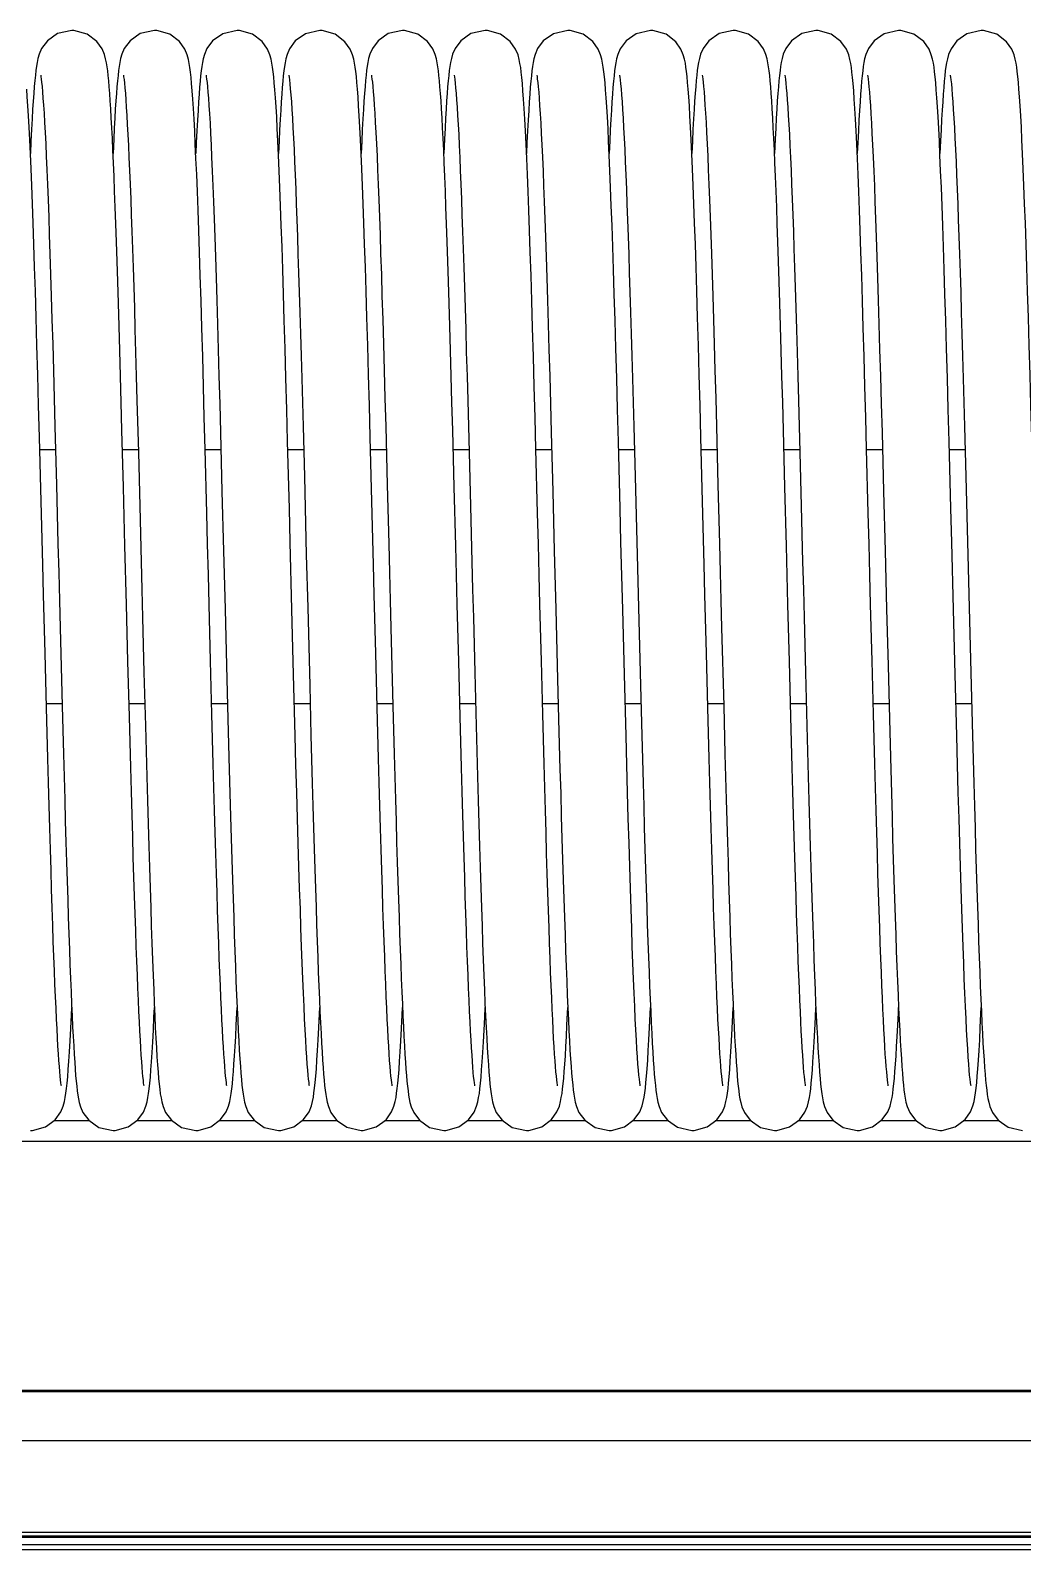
# Model space of a CAD drawing. Header units: millimetres. Extents: x 21899 to 38731, y -5425 to 3612.
# Drawn here: x 31673.5 to 31769.5, y -2806 to -2658.9 of the extents above; entities that cross this region are included whole.
import ezdxf

# ---------------------------------------------------------------- set-up
doc = ezdxf.new("R2010")
doc.units = ezdxf.units.MM

msp = doc.modelspace()

# ---------------------------------------------------------------- linework, layer by layer
at = {"color": 7, "linetype": 'Continuous'}
for p, q in [((31699.75, -2692.61), (31699.88, -2697.24)), ((31731.75, -2692.61), (31731.88, -2697.24)), ((31763.75, -2692.61), (31763.88, -2697.24)), ((31683.81, -2694.75), (31683.95, -2699.74)), ((31715.81, -2694.75), (31715.95, -2699.74)), ((31747.81, -2694.75), (31747.95, -2699.74)), ((31674.54, -2704.51), (31674.38, -2698.28)), ((31675.88, -2697.25), (31676.03, -2702.91)), ((31682.51, -2703.14), (31682.36, -2697.61)), ((31691.9, -2697.84), (31692.04, -2703.54)), ((31699.88, -2697.24), (31700.01, -2702.1)), ((31706.54, -2704.51), (31706.38, -2698.28)), ((31707.88, -2697.25), (31708.03, -2702.91)), ((31714.51, -2703.14), (31714.36, -2697.61)), ((31723.9, -2697.84), (31724.04, -2703.54)), ((31731.88, -2697.24), (31732.01, -2702.1)), ((31738.54, -2704.51), (31738.38, -2698.28)), ((31739.88, -2697.25), (31740.03, -2702.91)), ((31746.51, -2703.14), (31746.36, -2697.61)), ((31755.9, -2697.84), (31756.04, -2703.54)), ((31763.88, -2697.24), (31764.01, -2702.1)), ((31674.41, -2699.47), (31675.94, -2699.47)), ((31682.41, -2699.47), (31683.94, -2699.47)), ((31683.95, -2699.74), (31684.08, -2704.97)), ((31690.41, -2699.47), (31691.94, -2699.47)), ((31698.41, -2699.47), (31699.94, -2699.47)), ((31706.41, -2699.47), (31707.94, -2699.47)), ((31714.41, -2699.47), (31715.94, -2699.47)), ((31715.95, -2699.74), (31716.08, -2704.97)), ((31722.41, -2699.47), (31723.94, -2699.47)), ((31730.41, -2699.47), (31731.94, -2699.47)), ((31738.41, -2699.47), (31739.94, -2699.47)), ((31746.41, -2699.47), (31747.94, -2699.47)), ((31747.95, -2699.74), (31748.08, -2704.97)), ((31754.41, -2699.47), (31755.94, -2699.47)), ((31762.41, -2699.47), (31763.94, -2699.47)), ((31700.01, -2702.1), (31700.2, -2709.67)), ((31732.01, -2702.1), (31732.2, -2709.67)), ((31764.01, -2702.1), (31764.2, -2709.67)), ((31682.65, -2708.82), (31682.51, -2703.14)), ((31692.04, -2703.54), (31692.19, -2709.3)), ((31714.65, -2708.82), (31714.51, -2703.14)), ((31724.04, -2703.54), (31724.19, -2709.3)), ((31746.65, -2708.82), (31746.51, -2703.14)), ((31756.04, -2703.54), (31756.19, -2709.3)), ((31675.06, -2724.45), (31674.92, -2719.18)), ((31683.08, -2725.31), (31682.94, -2720.01)), ((31691.07, -2725.09), (31690.94, -2719.95)), ((31692.48, -2720.38), (31692.61, -2725.57)), ((31707.06, -2724.45), (31706.92, -2719.18)), ((31715.08, -2725.31), (31714.94, -2720.01)), ((31723.07, -2725.09), (31722.94, -2719.95)), ((31724.48, -2720.38), (31724.61, -2725.57)), ((31739.06, -2724.45), (31738.92, -2719.18)), ((31747.08, -2725.31), (31746.94, -2720.01)), ((31755.07, -2725.09), (31754.94, -2719.95)), ((31756.48, -2720.38), (31756.61, -2725.57)), ((31684.49, -2721.08), (31684.63, -2726.24)), ((31699.13, -2727.21), (31698.97, -2721.26)), ((31716.49, -2721.08), (31716.63, -2726.24)), ((31731.13, -2727.21), (31730.97, -2721.26)), ((31748.49, -2721.08), (31748.63, -2726.24)), ((31763.13, -2727.21), (31762.97, -2721.26)), ((31700.53, -2722.33), (31700.65, -2727.18)), ((31732.53, -2722.33), (31732.65, -2727.18)), ((31764.53, -2722.33), (31764.65, -2727.18)), ((31675.05, -2724.08), (31676.57, -2724.08)), ((31675.19, -2729.38), (31675.06, -2724.45)), ((31676.58, -2724.3), (31676.7, -2728.98)), ((31683.05, -2724.08), (31684.57, -2724.08)), ((31691.05, -2724.08), (31692.57, -2724.08)), ((31699.05, -2724.08), (31700.57, -2724.08)), ((31707.05, -2724.08), (31708.57, -2724.08)), ((31707.19, -2729.38), (31707.06, -2724.45)), ((31708.58, -2724.3), (31708.7, -2728.98)), ((31715.05, -2724.08), (31716.57, -2724.08)), ((31723.05, -2724.08), (31724.57, -2724.08)), ((31731.05, -2724.08), (31732.57, -2724.08)), ((31739.05, -2724.08), (31740.57, -2724.08)), ((31739.19, -2729.38), (31739.06, -2724.45)), ((31740.58, -2724.3), (31740.7, -2728.98)), ((31747.05, -2724.08), (31748.57, -2724.08)), ((31755.05, -2724.08), (31756.57, -2724.08)), ((31763.05, -2724.08), (31764.57, -2724.08)), ((31683.21, -2730.27), (31683.08, -2725.31)), ((31684.63, -2726.24), (31684.76, -2731.14)), ((31691.2, -2729.92), (31691.07, -2725.09)), ((31692.61, -2725.57), (31692.74, -2730.45)), ((31715.21, -2730.27), (31715.08, -2725.31)), ((31716.63, -2726.24), (31716.76, -2731.14)), ((31723.2, -2729.92), (31723.07, -2725.09)), ((31724.61, -2725.57), (31724.74, -2730.45)), ((31747.21, -2730.27), (31747.08, -2725.31)), ((31748.63, -2726.24), (31748.76, -2731.14)), ((31755.2, -2729.92), (31755.07, -2725.09)), ((31756.61, -2725.57), (31756.74, -2730.45)), ((31700.65, -2727.18), (31700.78, -2731.78)), ((31732.65, -2727.18), (31732.78, -2731.78)), ((31764.65, -2727.18), (31764.78, -2731.78)), ((31676.7, -2728.98), (31676.82, -2733.37)), ((31708.7, -2728.98), (31708.82, -2733.37)), ((31740.7, -2728.98), (31740.82, -2733.37)), ((31679.23, -2764.47), (31675.76, -2764.47)), ((31687.23, -2764.47), (31683.76, -2764.47)), ((31695.23, -2764.47), (31691.76, -2764.47)), ((31703.23, -2764.47), (31699.75, -2764.47)), ((31711.23, -2764.47), (31707.76, -2764.47)), ((31719.23, -2764.47), (31715.76, -2764.47)), ((31727.23, -2764.47), (31723.76, -2764.47)), ((31735.23, -2764.47), (31731.75, -2764.47)), ((31743.23, -2764.47), (31739.76, -2764.47)), ((31751.23, -2764.47), (31747.76, -2764.47)), ((31759.23, -2764.47), (31755.76, -2764.47)), ((31767.23, -2764.47), (31763.75, -2764.47)), ((32609.4, -2766.47), (31393.4, -2766.47)), ((34140.86, -2790.56), (31376.6, -2790.56)), ((34087.08, -2790.56), (31418.08, -2790.56)), ((34100.4, -2795.44), (31383.4, -2795.44)), ((31376.6, -2804.27), (34140.86, -2804.27)), ((31418.08, -2804.27), (34087.08, -2804.27)), ((31300.4, -2804.64), (34182.4, -2804.64)), ((31376.6, -2805.97), (34140.86, -2805.97)), ((31418.08, -2805.97), (34087.08, -2805.97))]:
    msp.add_line(p, q, dxfattribs=at)
at = {"color": 9, "linetype": 'Continuous'}
for p, q in [((34140.86, -2790.69), (31376.6, -2790.69)), ((34087.08, -2790.69), (31418.08, -2790.69)), ((31376.6, -2804.77), (34140.86, -2804.77)), ((31376.6, -2805.47), (34140.86, -2805.47)), ((31418.08, -2804.77), (34087.08, -2804.77)), ((31418.08, -2805.47), (34087.08, -2805.47))]:
    msp.add_line(p, q, dxfattribs=at)
at = {"color": 7, "linetype": 'Continuous'}
for points in [[(31677.5, -2658.91), (31676.13, -2659.23), (31675.15, -2659.91), (31674.59, -2660.66), (31674.35, -2661.22), (31674.23, -2661.64), (31674.15, -2662.01), (31674.09, -2662.39), (31674.03, -2662.8), (31673.98, -2663.26), (31673.93, -2663.78), (31673.88, -2664.36), (31673.82, -2665.01)], [(31681.18, -2665.01), (31681.13, -2664.37), (31681.08, -2663.8), (31681.03, -2663.29), (31680.98, -2662.84), (31680.92, -2662.43), (31680.86, -2662.05), (31680.78, -2661.66), (31680.66, -2661.24), (31680.44, -2660.71), (31679.93, -2659.99), (31678.99, -2659.28), (31677.71, -2658.92), (31677.5, -2658.91)], [(31685.5, -2658.91), (31684.13, -2659.23), (31683.14, -2659.92), (31682.59, -2660.67), (31682.35, -2661.23), (31682.23, -2661.65), (31682.15, -2662.02), (31682.08, -2662.4), (31682.03, -2662.81), (31681.98, -2663.27), (31681.92, -2663.79), (31681.87, -2664.37), (31681.82, -2665.02)], [(31690.41, -2699.46), (31690.33, -2696.38), (31690.25, -2693.38), (31690.17, -2690.47), (31690.09, -2687.69), (31690.01, -2685.08), (31689.94, -2682.65), (31689.86, -2680.38), (31689.79, -2678.28), (31689.72, -2676.33), (31689.66, -2674.52), (31689.59, -2672.85), (31689.52, -2671.32), (31689.46, -2669.92), (31689.4, -2668.64), (31689.34, -2667.5), (31689.28, -2666.47), (31689.22, -2665.56), (31689.16, -2664.76), (31689.1, -2664.07), (31689.05, -2663.47), (31688.99, -2662.95), (31688.94, -2662.51), (31688.87, -2662.11), (31688.8, -2661.72), (31688.68, -2661.28), (31688.45, -2660.73), (31687.93, -2660), (31686.99, -2659.29), (31685.72, -2658.92), (31685.5, -2658.91)], [(31693.5, -2658.91), (31692.11, -2659.24), (31691.13, -2659.93), (31690.58, -2660.68), (31690.34, -2661.24), (31690.22, -2661.66), (31690.14, -2662.03), (31690.08, -2662.42), (31690.03, -2662.83), (31689.97, -2663.3), (31689.92, -2663.83), (31689.87, -2664.42), (31689.82, -2665.09)], [(31697.15, -2664.66), (31697.1, -2663.99), (31697.04, -2663.41), (31696.99, -2662.91), (31696.93, -2662.48), (31696.87, -2662.09), (31696.79, -2661.7), (31696.67, -2661.27), (31696.45, -2660.72), (31695.93, -2659.99), (31694.99, -2659.29), (31693.72, -2658.92), (31693.5, -2658.91)], [(31701.5, -2658.91), (31700.11, -2659.24), (31699.13, -2659.94), (31698.58, -2660.69), (31698.34, -2661.25), (31698.22, -2661.67), (31698.14, -2662.04), (31698.08, -2662.42), (31698.02, -2662.84), (31697.97, -2663.31), (31697.92, -2663.84), (31697.87, -2664.43), (31697.82, -2665.09)], [(31705.15, -2664.61), (31705.09, -2663.96), (31705.04, -2663.39), (31704.99, -2662.9), (31704.93, -2662.47), (31704.87, -2662.08), (31704.79, -2661.69), (31704.67, -2661.27), (31704.45, -2660.73), (31703.94, -2660.01), (31703, -2659.29), (31701.72, -2658.92), (31701.5, -2658.91)], [(31709.5, -2658.91), (31708.13, -2659.23), (31707.15, -2659.91), (31706.59, -2660.66), (31706.35, -2661.22), (31706.23, -2661.64), (31706.15, -2662.01), (31706.09, -2662.39), (31706.03, -2662.8), (31705.98, -2663.26), (31705.93, -2663.78), (31705.88, -2664.36), (31705.82, -2665.01)], [(31713.18, -2665.01), (31713.13, -2664.37), (31713.08, -2663.8), (31713.03, -2663.29), (31712.98, -2662.84), (31712.92, -2662.43), (31712.86, -2662.05), (31712.78, -2661.66), (31712.66, -2661.24), (31712.44, -2660.71), (31711.93, -2659.99), (31710.99, -2659.28), (31709.71, -2658.92), (31709.5, -2658.91)], [(31717.5, -2658.91), (31716.13, -2659.23), (31715.14, -2659.92), (31714.59, -2660.67), (31714.35, -2661.23), (31714.23, -2661.65), (31714.15, -2662.02), (31714.08, -2662.4), (31714.03, -2662.81), (31713.98, -2663.27), (31713.92, -2663.79), (31713.87, -2664.37), (31713.82, -2665.02)], [(31722.41, -2699.46), (31722.33, -2696.38), (31722.25, -2693.38), (31722.17, -2690.47), (31722.09, -2687.69), (31722.01, -2685.08), (31721.94, -2682.65), (31721.86, -2680.38), (31721.79, -2678.28), (31721.72, -2676.33), (31721.66, -2674.52), (31721.59, -2672.85), (31721.52, -2671.32), (31721.46, -2669.92), (31721.4, -2668.64), (31721.34, -2667.5), (31721.28, -2666.47), (31721.22, -2665.56), (31721.16, -2664.76), (31721.1, -2664.07), (31721.05, -2663.47), (31720.99, -2662.95), (31720.94, -2662.51), (31720.87, -2662.11), (31720.8, -2661.72), (31720.68, -2661.28), (31720.45, -2660.73), (31719.93, -2660), (31718.99, -2659.29), (31717.72, -2658.92), (31717.5, -2658.91)], [(31725.5, -2658.91), (31724.11, -2659.24), (31723.13, -2659.93), (31722.58, -2660.68), (31722.34, -2661.24), (31722.22, -2661.66), (31722.14, -2662.03), (31722.08, -2662.42), (31722.03, -2662.83), (31721.97, -2663.3), (31721.92, -2663.83), (31721.87, -2664.42), (31721.82, -2665.09)], [(31729.15, -2664.66), (31729.1, -2663.99), (31729.04, -2663.41), (31728.99, -2662.91), (31728.93, -2662.48), (31728.87, -2662.09), (31728.79, -2661.7), (31728.67, -2661.27), (31728.45, -2660.72), (31727.93, -2659.99), (31726.99, -2659.29), (31725.72, -2658.92), (31725.5, -2658.91)], [(31733.5, -2658.91), (31732.11, -2659.24), (31731.13, -2659.94), (31730.58, -2660.69), (31730.34, -2661.25), (31730.22, -2661.67), (31730.14, -2662.04), (31730.08, -2662.42), (31730.02, -2662.84), (31729.97, -2663.31), (31729.92, -2663.84), (31729.87, -2664.43), (31729.82, -2665.09)], [(31737.15, -2664.61), (31737.09, -2663.96), (31737.04, -2663.39), (31736.99, -2662.9), (31736.93, -2662.47), (31736.87, -2662.08), (31736.79, -2661.69), (31736.67, -2661.27), (31736.45, -2660.73), (31735.94, -2660.01), (31735, -2659.29), (31733.72, -2658.92), (31733.5, -2658.91)], [(31741.5, -2658.91), (31740.13, -2659.23), (31739.15, -2659.91), (31738.59, -2660.66), (31738.35, -2661.22), (31738.23, -2661.64), (31738.15, -2662.01), (31738.09, -2662.39), (31738.03, -2662.8), (31737.98, -2663.26), (31737.93, -2663.78), (31737.88, -2664.36), (31737.82, -2665.01)], [(31745.18, -2665.01), (31745.13, -2664.37), (31745.08, -2663.8), (31745.03, -2663.29), (31744.98, -2662.84), (31744.92, -2662.43), (31744.86, -2662.05), (31744.78, -2661.66), (31744.66, -2661.24), (31744.44, -2660.71), (31743.93, -2659.99), (31742.99, -2659.28), (31741.71, -2658.92), (31741.5, -2658.91)], [(31749.5, -2658.91), (31748.13, -2659.23), (31747.14, -2659.92), (31746.59, -2660.67), (31746.35, -2661.23), (31746.23, -2661.65), (31746.15, -2662.02), (31746.08, -2662.4), (31746.03, -2662.81), (31745.98, -2663.27), (31745.92, -2663.79), (31745.87, -2664.37), (31745.82, -2665.02)], [(31754.41, -2699.46), (31754.33, -2696.38), (31754.25, -2693.38), (31754.17, -2690.47), (31754.09, -2687.69), (31754.01, -2685.08), (31753.94, -2682.65), (31753.86, -2680.38), (31753.79, -2678.28), (31753.72, -2676.33), (31753.66, -2674.52), (31753.59, -2672.85), (31753.52, -2671.32), (31753.46, -2669.92), (31753.4, -2668.64), (31753.34, -2667.5), (31753.28, -2666.47), (31753.22, -2665.56), (31753.16, -2664.76), (31753.1, -2664.07), (31753.05, -2663.47), (31752.99, -2662.95), (31752.94, -2662.51), (31752.87, -2662.11), (31752.8, -2661.72), (31752.68, -2661.28), (31752.45, -2660.73), (31751.93, -2660), (31750.99, -2659.29), (31749.72, -2658.92), (31749.5, -2658.91)], [(31757.5, -2658.91), (31756.11, -2659.24), (31755.13, -2659.93), (31754.58, -2660.68), (31754.34, -2661.24), (31754.22, -2661.66), (31754.14, -2662.03), (31754.08, -2662.42), (31754.03, -2662.83), (31753.97, -2663.3), (31753.92, -2663.83), (31753.87, -2664.42), (31753.82, -2665.09)], [(31761.15, -2664.66), (31761.1, -2663.99), (31761.04, -2663.41), (31760.99, -2662.91), (31760.93, -2662.48), (31760.87, -2662.09), (31760.79, -2661.7), (31760.67, -2661.27), (31760.45, -2660.72), (31759.93, -2659.99), (31758.99, -2659.29), (31757.72, -2658.92), (31757.5, -2658.91)], [(31765.5, -2658.91), (31764.11, -2659.24), (31763.13, -2659.94), (31762.58, -2660.69), (31762.34, -2661.25), (31762.22, -2661.67), (31762.14, -2662.04), (31762.08, -2662.42), (31762.02, -2662.84), (31761.97, -2663.31), (31761.92, -2663.84), (31761.87, -2664.43), (31761.82, -2665.09)], [(31769.15, -2664.61), (31769.09, -2663.96), (31769.04, -2663.39), (31768.99, -2662.9), (31768.93, -2662.47), (31768.87, -2662.08), (31768.79, -2661.69), (31768.67, -2661.27), (31768.45, -2660.73), (31767.94, -2660.01), (31767, -2659.29), (31765.72, -2658.92), (31765.5, -2658.91)], [(31674.38, -2698.28), (31674.3, -2695.22), (31674.22, -2692.25), (31674.14, -2689.4), (31674.06, -2686.7), (31673.98, -2684.17), (31673.91, -2681.82), (31673.84, -2679.62), (31673.77, -2677.58), (31673.7, -2675.69), (31673.63, -2673.94), (31673.57, -2672.33), (31673.5, -2670.85), (31673.44, -2669.5), (31673.38, -2668.29), (31673.32, -2667.19), (31673.26, -2666.22), (31673.2, -2665.36), (31673.15, -2664.61)], [(31674.5, -2663.25), (31674.5, -2663.26), (31674.52, -2663.39), (31674.55, -2663.62), (31674.59, -2663.94), (31674.63, -2664.36), (31674.68, -2664.86), (31674.72, -2665.46), (31674.77, -2666.14), (31674.82, -2666.93), (31674.87, -2667.82), (31674.93, -2668.81), (31674.98, -2669.9), (31675.04, -2671.1), (31675.09, -2672.41), (31675.15, -2673.82), (31675.21, -2675.33), (31675.27, -2676.96), (31675.33, -2678.69), (31675.39, -2680.55), (31675.46, -2682.53), (31675.52, -2684.64), (31675.59, -2686.9), (31675.66, -2689.3), (31675.73, -2691.84), (31675.81, -2694.5), (31675.88, -2697.25)], [(31682.5, -2663.24), (31682.5, -2663.27), (31682.52, -2663.42), (31682.56, -2663.68), (31682.6, -2664.03), (31682.64, -2664.48), (31682.69, -2665.01), (31682.73, -2665.63), (31682.78, -2666.34), (31682.83, -2667.14), (31682.88, -2668.02), (31682.94, -2669), (31682.99, -2670.07), (31683.04, -2671.22), (31683.1, -2672.47), (31683.15, -2673.81), (31683.21, -2675.24), (31683.26, -2676.76), (31683.32, -2678.37), (31683.38, -2680.07), (31683.44, -2681.88), (31683.5, -2683.78), (31683.56, -2685.77), (31683.62, -2687.87), (31683.68, -2690.07), (31683.75, -2692.37), (31683.81, -2694.75)], [(31690.5, -2663.25), (31690.5, -2663.26), (31690.52, -2663.39), (31690.55, -2663.63), (31690.59, -2663.96), (31690.63, -2664.38), (31690.68, -2664.88), (31690.72, -2665.49), (31690.77, -2666.18), (31690.82, -2666.98), (31690.88, -2667.88), (31690.93, -2668.88), (31690.98, -2669.99), (31691.04, -2671.2), (31691.1, -2672.53), (31691.16, -2673.96), (31691.22, -2675.51), (31691.28, -2677.16), (31691.34, -2678.94), (31691.4, -2680.84), (31691.47, -2682.87), (31691.53, -2685.04), (31691.6, -2687.35), (31691.67, -2689.8), (31691.75, -2692.38), (31691.82, -2695.07), (31691.9, -2697.84)], [(31698.5, -2663.24), (31698.5, -2663.27), (31698.53, -2663.43), (31698.56, -2663.71), (31698.61, -2664.1), (31698.65, -2664.58), (31698.7, -2665.16), (31698.75, -2665.82), (31698.8, -2666.58), (31698.85, -2667.42), (31698.9, -2668.34), (31698.95, -2669.35), (31699.01, -2670.45), (31699.06, -2671.64), (31699.11, -2672.91), (31699.17, -2674.27), (31699.22, -2675.72), (31699.28, -2677.25), (31699.34, -2678.87), (31699.39, -2680.58), (31699.45, -2682.38), (31699.51, -2684.26), (31699.57, -2686.22), (31699.63, -2688.27), (31699.69, -2690.4), (31699.75, -2692.61)], [(31706.38, -2698.28), (31706.3, -2695.22), (31706.22, -2692.25), (31706.14, -2689.4), (31706.06, -2686.7), (31705.98, -2684.17), (31705.91, -2681.82), (31705.84, -2679.62), (31705.77, -2677.58), (31705.7, -2675.69), (31705.63, -2673.94), (31705.57, -2672.33), (31705.5, -2670.85), (31705.44, -2669.5), (31705.38, -2668.29), (31705.32, -2667.19), (31705.26, -2666.22), (31705.2, -2665.36), (31705.15, -2664.61)], [(31706.5, -2663.25), (31706.5, -2663.26), (31706.52, -2663.39), (31706.55, -2663.62), (31706.59, -2663.94), (31706.63, -2664.36), (31706.68, -2664.86), (31706.72, -2665.46), (31706.77, -2666.14), (31706.82, -2666.93), (31706.87, -2667.82), (31706.93, -2668.81), (31706.98, -2669.9), (31707.04, -2671.1), (31707.09, -2672.41), (31707.15, -2673.82), (31707.21, -2675.33), (31707.27, -2676.96), (31707.33, -2678.69), (31707.39, -2680.55), (31707.46, -2682.53), (31707.52, -2684.64), (31707.59, -2686.9), (31707.66, -2689.3), (31707.73, -2691.84), (31707.81, -2694.5), (31707.88, -2697.25)], [(31714.5, -2663.24), (31714.5, -2663.27), (31714.52, -2663.42), (31714.56, -2663.68), (31714.6, -2664.03), (31714.64, -2664.48), (31714.69, -2665.01), (31714.73, -2665.63), (31714.78, -2666.34), (31714.83, -2667.14), (31714.88, -2668.02), (31714.94, -2669), (31714.99, -2670.07), (31715.04, -2671.22), (31715.1, -2672.47), (31715.15, -2673.81), (31715.21, -2675.24), (31715.26, -2676.76), (31715.32, -2678.37), (31715.38, -2680.07), (31715.44, -2681.88), (31715.5, -2683.78), (31715.56, -2685.77), (31715.62, -2687.87), (31715.68, -2690.07), (31715.75, -2692.37), (31715.81, -2694.75)], [(31722.5, -2663.25), (31722.5, -2663.26), (31722.52, -2663.39), (31722.55, -2663.63), (31722.59, -2663.96), (31722.63, -2664.38), (31722.68, -2664.88), (31722.72, -2665.49), (31722.77, -2666.18), (31722.82, -2666.98), (31722.88, -2667.88), (31722.93, -2668.88), (31722.98, -2669.99), (31723.04, -2671.2), (31723.1, -2672.53), (31723.16, -2673.96), (31723.22, -2675.51), (31723.28, -2677.16), (31723.34, -2678.94), (31723.4, -2680.84), (31723.47, -2682.87), (31723.53, -2685.04), (31723.6, -2687.35), (31723.67, -2689.8), (31723.75, -2692.38), (31723.82, -2695.07), (31723.9, -2697.84)], [(31730.5, -2663.24), (31730.5, -2663.27), (31730.53, -2663.43), (31730.56, -2663.71), (31730.61, -2664.1), (31730.65, -2664.58), (31730.7, -2665.16), (31730.75, -2665.82), (31730.8, -2666.58), (31730.85, -2667.42), (31730.9, -2668.34), (31730.95, -2669.35), (31731.01, -2670.45), (31731.06, -2671.64), (31731.11, -2672.91), (31731.17, -2674.27), (31731.22, -2675.72), (31731.28, -2677.25), (31731.34, -2678.87), (31731.39, -2680.58), (31731.45, -2682.38), (31731.51, -2684.26), (31731.57, -2686.22), (31731.63, -2688.27), (31731.69, -2690.4), (31731.75, -2692.61)], [(31738.38, -2698.28), (31738.3, -2695.22), (31738.22, -2692.25), (31738.14, -2689.4), (31738.06, -2686.7), (31737.98, -2684.17), (31737.91, -2681.82), (31737.84, -2679.62), (31737.77, -2677.58), (31737.7, -2675.69), (31737.63, -2673.94), (31737.57, -2672.33), (31737.5, -2670.85), (31737.44, -2669.5), (31737.38, -2668.29), (31737.32, -2667.19), (31737.26, -2666.22), (31737.2, -2665.36), (31737.15, -2664.61)], [(31738.5, -2663.25), (31738.5, -2663.26), (31738.52, -2663.39), (31738.55, -2663.62), (31738.59, -2663.94), (31738.63, -2664.36), (31738.68, -2664.86), (31738.72, -2665.46), (31738.77, -2666.14), (31738.82, -2666.93), (31738.87, -2667.82), (31738.93, -2668.81), (31738.98, -2669.9), (31739.04, -2671.1), (31739.09, -2672.41), (31739.15, -2673.82), (31739.21, -2675.33), (31739.27, -2676.96), (31739.33, -2678.69), (31739.39, -2680.55), (31739.46, -2682.53), (31739.52, -2684.64), (31739.59, -2686.9), (31739.66, -2689.3), (31739.73, -2691.84), (31739.81, -2694.5), (31739.88, -2697.25)], [(31746.5, -2663.24), (31746.5, -2663.27), (31746.52, -2663.42), (31746.56, -2663.68), (31746.6, -2664.03), (31746.64, -2664.48), (31746.69, -2665.01), (31746.73, -2665.63), (31746.78, -2666.34), (31746.83, -2667.14), (31746.88, -2668.02), (31746.94, -2669), (31746.99, -2670.07), (31747.04, -2671.22), (31747.1, -2672.47), (31747.15, -2673.81), (31747.21, -2675.24), (31747.26, -2676.76), (31747.32, -2678.37), (31747.38, -2680.07), (31747.44, -2681.88), (31747.5, -2683.78), (31747.56, -2685.77), (31747.62, -2687.87), (31747.68, -2690.07), (31747.75, -2692.37), (31747.81, -2694.75)], [(31754.5, -2663.25), (31754.5, -2663.26), (31754.52, -2663.39), (31754.55, -2663.63), (31754.59, -2663.96), (31754.63, -2664.38), (31754.68, -2664.88), (31754.72, -2665.49), (31754.77, -2666.18), (31754.82, -2666.98), (31754.88, -2667.88), (31754.93, -2668.88), (31754.98, -2669.99), (31755.04, -2671.2), (31755.1, -2672.53), (31755.16, -2673.96), (31755.22, -2675.51), (31755.28, -2677.16), (31755.34, -2678.94), (31755.4, -2680.84), (31755.47, -2682.87), (31755.53, -2685.04), (31755.6, -2687.35), (31755.67, -2689.8), (31755.75, -2692.38), (31755.82, -2695.07), (31755.9, -2697.84)], [(31762.5, -2663.24), (31762.5, -2663.27), (31762.53, -2663.43), (31762.56, -2663.71), (31762.61, -2664.1), (31762.65, -2664.58), (31762.7, -2665.16), (31762.75, -2665.82), (31762.8, -2666.58), (31762.85, -2667.42), (31762.9, -2668.34), (31762.95, -2669.35), (31763.01, -2670.45), (31763.06, -2671.64), (31763.11, -2672.91), (31763.17, -2674.27), (31763.22, -2675.72), (31763.28, -2677.25), (31763.34, -2678.87), (31763.39, -2680.58), (31763.45, -2682.38), (31763.51, -2684.26), (31763.57, -2686.22), (31763.63, -2688.27), (31763.69, -2690.4), (31763.75, -2692.61)], [(31770.38, -2698.28), (31770.3, -2695.22), (31770.22, -2692.25), (31770.14, -2689.4), (31770.06, -2686.7), (31769.98, -2684.17), (31769.91, -2681.82), (31769.84, -2679.62), (31769.77, -2677.58), (31769.7, -2675.69), (31769.63, -2673.94), (31769.57, -2672.33), (31769.5, -2670.85), (31769.44, -2669.5), (31769.38, -2668.29), (31769.32, -2667.19), (31769.26, -2666.22), (31769.2, -2665.36), (31769.15, -2664.61)], [(31673.82, -2665.01), (31673.77, -2665.75), (31673.72, -2666.57), (31673.67, -2667.49), (31673.61, -2668.5), (31673.56, -2669.63), (31673.5, -2670.83)], [(31682.36, -2697.61), (31682.29, -2694.94), (31682.22, -2692.37), (31682.15, -2689.9), (31682.08, -2687.55), (31682.02, -2685.32), (31681.95, -2683.22), (31681.89, -2681.25), (31681.83, -2679.39), (31681.77, -2677.65), (31681.71, -2676.02), (31681.65, -2674.49), (31681.6, -2673.06), (31681.54, -2671.74), (31681.49, -2670.51), (31681.43, -2669.38), (31681.38, -2668.34), (31681.33, -2667.38), (31681.28, -2666.51), (31681.23, -2665.72), (31681.18, -2665.01)], [(31681.82, -2665.02), (31681.77, -2665.74), (31681.72, -2666.54), (31681.67, -2667.42), (31681.62, -2668.39), (31681.57, -2669.44), (31681.5, -2670.83)], [(31689.82, -2665.09), (31689.77, -2665.84), (31689.72, -2666.68), (31689.66, -2667.61), (31689.61, -2668.64), (31689.55, -2669.77), (31689.5, -2670.84)], [(31698.39, -2698.72), (31698.31, -2695.6), (31698.23, -2692.59), (31698.15, -2689.71), (31698.07, -2686.99), (31697.99, -2684.44), (31697.92, -2682.07), (31697.85, -2679.85), (31697.78, -2677.8), (31697.71, -2675.89), (31697.64, -2674.13), (31697.57, -2672.5), (31697.51, -2671), (31697.45, -2669.64), (31697.39, -2668.4), (31697.33, -2667.29), (31697.27, -2666.3), (31697.21, -2665.43), (31697.15, -2664.66)], [(31697.82, -2665.09), (31697.77, -2665.83), (31697.72, -2666.65), (31697.66, -2667.55), (31697.61, -2668.54), (31697.56, -2669.61), (31697.5, -2670.83)], [(31705.82, -2665.01), (31705.77, -2665.75), (31705.72, -2666.57), (31705.67, -2667.49), (31705.61, -2668.5), (31705.56, -2669.63), (31705.5, -2670.83)], [(31714.36, -2697.61), (31714.29, -2694.94), (31714.22, -2692.37), (31714.15, -2689.9), (31714.08, -2687.55), (31714.02, -2685.32), (31713.95, -2683.22), (31713.89, -2681.25), (31713.83, -2679.39), (31713.77, -2677.65), (31713.71, -2676.02), (31713.65, -2674.49), (31713.6, -2673.06), (31713.54, -2671.74), (31713.49, -2670.51), (31713.43, -2669.38), (31713.38, -2668.34), (31713.33, -2667.38), (31713.28, -2666.51), (31713.23, -2665.72), (31713.18, -2665.01)], [(31713.82, -2665.02), (31713.77, -2665.74), (31713.72, -2666.54), (31713.67, -2667.42), (31713.62, -2668.39), (31713.57, -2669.44), (31713.5, -2670.83)], [(31721.82, -2665.09), (31721.77, -2665.84), (31721.72, -2666.68), (31721.66, -2667.61), (31721.61, -2668.64), (31721.55, -2669.77), (31721.5, -2670.84)], [(31730.39, -2698.72), (31730.31, -2695.6), (31730.23, -2692.59), (31730.15, -2689.71), (31730.07, -2686.99), (31729.99, -2684.44), (31729.92, -2682.07), (31729.85, -2679.85), (31729.78, -2677.8), (31729.71, -2675.89), (31729.64, -2674.13), (31729.57, -2672.5), (31729.51, -2671), (31729.45, -2669.64), (31729.39, -2668.4), (31729.33, -2667.29), (31729.27, -2666.3), (31729.21, -2665.43), (31729.15, -2664.66)], [(31729.82, -2665.09), (31729.77, -2665.83), (31729.72, -2666.65), (31729.66, -2667.55), (31729.61, -2668.54), (31729.56, -2669.61), (31729.5, -2670.83)], [(31737.82, -2665.01), (31737.77, -2665.75), (31737.72, -2666.57), (31737.67, -2667.49), (31737.61, -2668.5), (31737.56, -2669.63), (31737.5, -2670.83)], [(31746.36, -2697.61), (31746.29, -2694.94), (31746.22, -2692.37), (31746.15, -2689.9), (31746.08, -2687.55), (31746.02, -2685.32), (31745.95, -2683.22), (31745.89, -2681.25), (31745.83, -2679.39), (31745.77, -2677.65), (31745.71, -2676.02), (31745.65, -2674.49), (31745.6, -2673.06), (31745.54, -2671.74), (31745.49, -2670.51), (31745.43, -2669.38), (31745.38, -2668.34), (31745.33, -2667.38), (31745.28, -2666.51), (31745.23, -2665.72), (31745.18, -2665.01)], [(31745.82, -2665.02), (31745.77, -2665.74), (31745.72, -2666.54), (31745.67, -2667.42), (31745.62, -2668.39), (31745.57, -2669.44), (31745.5, -2670.83)], [(31753.82, -2665.09), (31753.77, -2665.84), (31753.72, -2666.68), (31753.66, -2667.61), (31753.61, -2668.64), (31753.55, -2669.77), (31753.5, -2670.84)], [(31762.39, -2698.72), (31762.31, -2695.6), (31762.23, -2692.59), (31762.15, -2689.71), (31762.07, -2686.99), (31761.99, -2684.44), (31761.92, -2682.07), (31761.85, -2679.85), (31761.78, -2677.8), (31761.71, -2675.89), (31761.64, -2674.13), (31761.57, -2672.5), (31761.51, -2671), (31761.45, -2669.64), (31761.39, -2668.4), (31761.33, -2667.29), (31761.27, -2666.3), (31761.21, -2665.43), (31761.15, -2664.66)], [(31761.82, -2665.09), (31761.77, -2665.83), (31761.72, -2666.65), (31761.66, -2667.55), (31761.61, -2668.54), (31761.56, -2669.61), (31761.5, -2670.83)], [(31690.94, -2719.95), (31690.8, -2714.47), (31690.72, -2711.6), (31690.65, -2708.66), (31690.57, -2705.63), (31690.41, -2699.46)], [(31698.64, -2708.45), (31698.56, -2705.18), (31698.39, -2698.72)], [(31722.94, -2719.95), (31722.8, -2714.47), (31722.72, -2711.6), (31722.65, -2708.66), (31722.57, -2705.63), (31722.41, -2699.46)], [(31730.64, -2708.45), (31730.56, -2705.18), (31730.39, -2698.72)], [(31754.94, -2719.95), (31754.8, -2714.47), (31754.72, -2711.6), (31754.65, -2708.66), (31754.57, -2705.63), (31754.41, -2699.46)], [(31762.64, -2708.45), (31762.56, -2705.18), (31762.39, -2698.72)], [(31676.03, -2702.91), (31676.17, -2708.6), (31676.25, -2711.38), (31676.31, -2714.1), (31676.38, -2716.75), (31676.58, -2724.3)], [(31708.03, -2702.91), (31708.17, -2708.6), (31708.25, -2711.38), (31708.31, -2714.1), (31708.38, -2716.75), (31708.58, -2724.3)], [(31740.03, -2702.91), (31740.17, -2708.6), (31740.25, -2711.38), (31740.31, -2714.1), (31740.38, -2716.75), (31740.58, -2724.3)], [(31674.92, -2719.18), (31674.77, -2713.56), (31674.7, -2710.62), (31674.54, -2704.51)], [(31684.08, -2704.97), (31684.22, -2710.34), (31684.29, -2713.04), (31684.36, -2715.74), (31684.49, -2721.08)], [(31706.92, -2719.18), (31706.77, -2713.56), (31706.7, -2710.62), (31706.54, -2704.51)], [(31716.08, -2704.97), (31716.22, -2710.34), (31716.29, -2713.04), (31716.36, -2715.74), (31716.49, -2721.08)], [(31738.92, -2719.18), (31738.77, -2713.56), (31738.7, -2710.62), (31738.54, -2704.51)], [(31748.08, -2704.97), (31748.22, -2710.34), (31748.29, -2713.04), (31748.36, -2715.74), (31748.49, -2721.08)], [(31698.97, -2721.26), (31698.81, -2714.96), (31698.64, -2708.45)], [(31730.97, -2721.26), (31730.81, -2714.96), (31730.64, -2708.45)], [(31762.97, -2721.26), (31762.81, -2714.96), (31762.64, -2708.45)], [(31682.94, -2720.01), (31682.8, -2714.48), (31682.65, -2708.82)], [(31692.19, -2709.3), (31692.34, -2714.94), (31692.48, -2720.38)], [(31700.2, -2709.67), (31700.33, -2714.78), (31700.53, -2722.33)], [(31714.94, -2720.01), (31714.8, -2714.48), (31714.65, -2708.82)], [(31724.19, -2709.3), (31724.34, -2714.94), (31724.48, -2720.38)], [(31732.2, -2709.67), (31732.33, -2714.78), (31732.53, -2722.33)], [(31746.94, -2720.01), (31746.8, -2714.48), (31746.65, -2708.82)], [(31756.19, -2709.3), (31756.34, -2714.94), (31756.48, -2720.38)], [(31764.2, -2709.67), (31764.33, -2714.78), (31764.53, -2722.33)], [(31700.51, -2761.09), (31700.49, -2760.97), (31700.46, -2760.75), (31700.42, -2760.44), (31700.38, -2760.04), (31700.34, -2759.55), (31700.29, -2758.97), (31700.24, -2758.29), (31700.19, -2757.51), (31700.14, -2756.64), (31700.09, -2755.66), (31700.03, -2754.59), (31699.98, -2753.4), (31699.92, -2752.11), (31699.86, -2750.72), (31699.8, -2749.21), (31699.74, -2747.58), (31699.68, -2745.83), (31699.62, -2743.97), (31699.55, -2741.97), (31699.49, -2739.85), (31699.42, -2737.59), (31699.35, -2735.2), (31699.28, -2732.67), (31699.2, -2730), (31699.13, -2727.21)], [(31732.51, -2761.09), (31732.49, -2760.97), (31732.46, -2760.75), (31732.42, -2760.44), (31732.38, -2760.04), (31732.34, -2759.55), (31732.29, -2758.97), (31732.24, -2758.29), (31732.19, -2757.51), (31732.14, -2756.64), (31732.09, -2755.66), (31732.03, -2754.59), (31731.98, -2753.4), (31731.92, -2752.11), (31731.86, -2750.72), (31731.8, -2749.21), (31731.74, -2747.58), (31731.68, -2745.83), (31731.62, -2743.97), (31731.55, -2741.97), (31731.49, -2739.85), (31731.42, -2737.59), (31731.35, -2735.2), (31731.28, -2732.67), (31731.2, -2730), (31731.13, -2727.21)], [(31764.51, -2761.09), (31764.49, -2760.97), (31764.46, -2760.75), (31764.42, -2760.44), (31764.38, -2760.04), (31764.34, -2759.55), (31764.29, -2758.97), (31764.24, -2758.29), (31764.19, -2757.51), (31764.14, -2756.64), (31764.09, -2755.66), (31764.03, -2754.59), (31763.98, -2753.4), (31763.92, -2752.11), (31763.86, -2750.72), (31763.8, -2749.21), (31763.74, -2747.58), (31763.68, -2745.83), (31763.62, -2743.97), (31763.55, -2741.97), (31763.49, -2739.85), (31763.42, -2737.59), (31763.35, -2735.2), (31763.28, -2732.67), (31763.2, -2730), (31763.13, -2727.21)], [(31676.51, -2761.09), (31676.49, -2760.97), (31676.46, -2760.77), (31676.43, -2760.49), (31676.39, -2760.13), (31676.35, -2759.7), (31676.31, -2759.19), (31676.26, -2758.62), (31676.22, -2757.97), (31676.17, -2757.24), (31676.13, -2756.44), (31676.08, -2755.57), (31676.03, -2754.61), (31675.98, -2753.57), (31675.93, -2752.45), (31675.88, -2751.25), (31675.83, -2749.96), (31675.78, -2748.57), (31675.72, -2747.09), (31675.67, -2745.52), (31675.61, -2743.84), (31675.56, -2742.07), (31675.5, -2740.19), (31675.44, -2738.21), (31675.38, -2736.14), (31675.31, -2733.97), (31675.25, -2731.72), (31675.19, -2729.38)], [(31684.51, -2761.09), (31684.49, -2760.99), (31684.46, -2760.8), (31684.43, -2760.53), (31684.39, -2760.18), (31684.35, -2759.77), (31684.31, -2759.28), (31684.27, -2758.73), (31684.23, -2758.1), (31684.18, -2757.41), (31684.14, -2756.64), (31684.09, -2755.79), (31684.05, -2754.87), (31684, -2753.87), (31683.95, -2752.78), (31683.9, -2751.62), (31683.85, -2750.36), (31683.8, -2749.02), (31683.74, -2747.58), (31683.69, -2746.05), (31683.63, -2744.43), (31683.58, -2742.71), (31683.52, -2740.89), (31683.46, -2738.97), (31683.4, -2736.95), (31683.34, -2734.83), (31683.28, -2732.6), (31683.21, -2730.27)], [(31692.51, -2761.09), (31692.49, -2760.98), (31692.46, -2760.78), (31692.43, -2760.5), (31692.39, -2760.14), (31692.35, -2759.72), (31692.31, -2759.22), (31692.27, -2758.64), (31692.22, -2758), (31692.18, -2757.29), (31692.13, -2756.5), (31692.08, -2755.63), (31692.04, -2754.69), (31691.99, -2753.66), (31691.94, -2752.56), (31691.89, -2751.37), (31691.84, -2750.1), (31691.78, -2748.74), (31691.73, -2747.28), (31691.68, -2745.74), (31691.62, -2744.1), (31691.57, -2742.36), (31691.51, -2740.52), (31691.45, -2738.58), (31691.39, -2736.55), (31691.33, -2734.43), (31691.26, -2732.22), (31691.2, -2729.92)], [(31692.74, -2730.45), (31692.81, -2732.76), (31692.87, -2734.99), (31692.93, -2737.12), (31692.99, -2739.17), (31693.05, -2741.12), (31693.11, -2742.99), (31693.17, -2744.76), (31693.23, -2746.45), (31693.28, -2748.04), (31693.34, -2749.54), (31693.39, -2750.96), (31693.45, -2752.29), (31693.5, -2753.53), (31693.56, -2754.68), (31693.61, -2755.75), (31693.66, -2756.73), (31693.71, -2757.63), (31693.77, -2758.45), (31693.82, -2759.2)], [(31708.51, -2761.09), (31708.49, -2760.97), (31708.46, -2760.77), (31708.43, -2760.49), (31708.39, -2760.13), (31708.35, -2759.7), (31708.31, -2759.19), (31708.26, -2758.62), (31708.22, -2757.97), (31708.17, -2757.24), (31708.13, -2756.44), (31708.08, -2755.57), (31708.03, -2754.61), (31707.98, -2753.57), (31707.93, -2752.45), (31707.88, -2751.25), (31707.83, -2749.96), (31707.78, -2748.57), (31707.72, -2747.09), (31707.67, -2745.52), (31707.61, -2743.84), (31707.56, -2742.07), (31707.5, -2740.19), (31707.44, -2738.21), (31707.38, -2736.14), (31707.31, -2733.97), (31707.25, -2731.72), (31707.19, -2729.38)], [(31716.51, -2761.09), (31716.49, -2760.99), (31716.46, -2760.8), (31716.43, -2760.53), (31716.39, -2760.18), (31716.35, -2759.77), (31716.31, -2759.28), (31716.27, -2758.73), (31716.23, -2758.1), (31716.18, -2757.41), (31716.14, -2756.64), (31716.09, -2755.79), (31716.05, -2754.87), (31716, -2753.87), (31715.95, -2752.78), (31715.9, -2751.62), (31715.85, -2750.36), (31715.8, -2749.02), (31715.74, -2747.58), (31715.69, -2746.05), (31715.63, -2744.43), (31715.58, -2742.71), (31715.52, -2740.89), (31715.46, -2738.97), (31715.4, -2736.95), (31715.34, -2734.83), (31715.28, -2732.6), (31715.21, -2730.27)], [(31724.51, -2761.09), (31724.49, -2760.98), (31724.46, -2760.78), (31724.43, -2760.5), (31724.39, -2760.14), (31724.35, -2759.72), (31724.31, -2759.22), (31724.27, -2758.64), (31724.22, -2758), (31724.18, -2757.29), (31724.13, -2756.5), (31724.08, -2755.63), (31724.04, -2754.69), (31723.99, -2753.66), (31723.94, -2752.56), (31723.89, -2751.37), (31723.84, -2750.1), (31723.78, -2748.74), (31723.73, -2747.28), (31723.68, -2745.74), (31723.62, -2744.1), (31723.57, -2742.36), (31723.51, -2740.52), (31723.45, -2738.58), (31723.39, -2736.55), (31723.33, -2734.43), (31723.26, -2732.22), (31723.2, -2729.92)], [(31724.74, -2730.45), (31724.81, -2732.76), (31724.87, -2734.99), (31724.93, -2737.12), (31724.99, -2739.17), (31725.05, -2741.12), (31725.11, -2742.99), (31725.17, -2744.76), (31725.23, -2746.45), (31725.28, -2748.04), (31725.34, -2749.54), (31725.39, -2750.96), (31725.45, -2752.29), (31725.5, -2753.53), (31725.56, -2754.68), (31725.61, -2755.75), (31725.66, -2756.73), (31725.71, -2757.63), (31725.77, -2758.45), (31725.82, -2759.2)], [(31740.51, -2761.09), (31740.49, -2760.97), (31740.46, -2760.77), (31740.43, -2760.49), (31740.39, -2760.13), (31740.35, -2759.7), (31740.31, -2759.19), (31740.26, -2758.62), (31740.22, -2757.97), (31740.17, -2757.24), (31740.13, -2756.44), (31740.08, -2755.57), (31740.03, -2754.61), (31739.98, -2753.57), (31739.93, -2752.45), (31739.88, -2751.25), (31739.83, -2749.96), (31739.78, -2748.57), (31739.72, -2747.09), (31739.67, -2745.52), (31739.61, -2743.84), (31739.56, -2742.07), (31739.5, -2740.19), (31739.44, -2738.21), (31739.38, -2736.14), (31739.31, -2733.97), (31739.25, -2731.72), (31739.19, -2729.38)], [(31748.51, -2761.09), (31748.49, -2760.99), (31748.46, -2760.8), (31748.43, -2760.53), (31748.39, -2760.18), (31748.35, -2759.77), (31748.31, -2759.28), (31748.27, -2758.73), (31748.23, -2758.1), (31748.18, -2757.41), (31748.14, -2756.64), (31748.09, -2755.79), (31748.05, -2754.87), (31748, -2753.87), (31747.95, -2752.78), (31747.9, -2751.62), (31747.85, -2750.36), (31747.8, -2749.02), (31747.74, -2747.58), (31747.69, -2746.05), (31747.63, -2744.43), (31747.58, -2742.71), (31747.52, -2740.89), (31747.46, -2738.97), (31747.4, -2736.95), (31747.34, -2734.83), (31747.28, -2732.6), (31747.21, -2730.27)], [(31756.51, -2761.09), (31756.49, -2760.98), (31756.46, -2760.78), (31756.43, -2760.5), (31756.39, -2760.14), (31756.35, -2759.72), (31756.31, -2759.22), (31756.27, -2758.64), (31756.22, -2758), (31756.18, -2757.29), (31756.13, -2756.5), (31756.08, -2755.63), (31756.04, -2754.69), (31755.99, -2753.66), (31755.94, -2752.56), (31755.89, -2751.37), (31755.84, -2750.1), (31755.78, -2748.74), (31755.73, -2747.28), (31755.68, -2745.74), (31755.62, -2744.1), (31755.57, -2742.36), (31755.51, -2740.52), (31755.45, -2738.58), (31755.39, -2736.55), (31755.33, -2734.43), (31755.26, -2732.22), (31755.2, -2729.92)], [(31756.74, -2730.45), (31756.81, -2732.76), (31756.87, -2734.99), (31756.93, -2737.12), (31756.99, -2739.17), (31757.05, -2741.12), (31757.11, -2742.99), (31757.17, -2744.76), (31757.23, -2746.45), (31757.28, -2748.04), (31757.34, -2749.54), (31757.39, -2750.96), (31757.45, -2752.29), (31757.5, -2753.53), (31757.56, -2754.68), (31757.61, -2755.75), (31757.66, -2756.73), (31757.71, -2757.63), (31757.77, -2758.45), (31757.82, -2759.2)], [(31684.76, -2731.14), (31684.83, -2733.47), (31684.89, -2735.72), (31684.95, -2737.88), (31685.02, -2739.95), (31685.08, -2741.92), (31685.14, -2743.8), (31685.2, -2745.59), (31685.26, -2747.28), (31685.31, -2748.88), (31685.37, -2750.38), (31685.43, -2751.78), (31685.48, -2753.09), (31685.54, -2754.31), (31685.59, -2755.43), (31685.65, -2756.47), (31685.7, -2757.41), (31685.75, -2758.27), (31685.81, -2759.05), (31685.86, -2759.75)], [(31700.78, -2731.78), (31700.84, -2733.98), (31700.9, -2736.1), (31700.96, -2738.14), (31701.02, -2740.1), (31701.08, -2741.97), (31701.14, -2743.76), (31701.19, -2745.47), (31701.25, -2747.09), (31701.3, -2748.62), (31701.36, -2750.06), (31701.41, -2751.42), (31701.47, -2752.69), (31701.52, -2753.87), (31701.57, -2754.98), (31701.62, -2756), (31701.67, -2756.94), (31701.72, -2757.8), (31701.77, -2758.59), (31701.82, -2759.3)], [(31716.76, -2731.14), (31716.83, -2733.47), (31716.89, -2735.72), (31716.95, -2737.88), (31717.02, -2739.95), (31717.08, -2741.92), (31717.14, -2743.8), (31717.2, -2745.59), (31717.26, -2747.28), (31717.31, -2748.88), (31717.37, -2750.38), (31717.43, -2751.78), (31717.48, -2753.09), (31717.54, -2754.31), (31717.59, -2755.43), (31717.65, -2756.47), (31717.7, -2757.41), (31717.75, -2758.27), (31717.81, -2759.05), (31717.86, -2759.75)], [(31732.78, -2731.78), (31732.84, -2733.98), (31732.9, -2736.1), (31732.96, -2738.14), (31733.02, -2740.1), (31733.08, -2741.97), (31733.14, -2743.76), (31733.19, -2745.47), (31733.25, -2747.09), (31733.3, -2748.62), (31733.36, -2750.06), (31733.41, -2751.42), (31733.47, -2752.69), (31733.52, -2753.87), (31733.57, -2754.98), (31733.62, -2756), (31733.67, -2756.94), (31733.72, -2757.8), (31733.77, -2758.59), (31733.82, -2759.3)], [(31748.76, -2731.14), (31748.83, -2733.47), (31748.89, -2735.72), (31748.95, -2737.88), (31749.02, -2739.95), (31749.08, -2741.92), (31749.14, -2743.8), (31749.2, -2745.59), (31749.26, -2747.28), (31749.31, -2748.88), (31749.37, -2750.38), (31749.43, -2751.78), (31749.48, -2753.09), (31749.54, -2754.31), (31749.59, -2755.43), (31749.65, -2756.47), (31749.7, -2757.41), (31749.75, -2758.27), (31749.81, -2759.05), (31749.86, -2759.75)], [(31764.78, -2731.78), (31764.84, -2733.98), (31764.9, -2736.1), (31764.96, -2738.14), (31765.02, -2740.1), (31765.08, -2741.97), (31765.14, -2743.76), (31765.19, -2745.47), (31765.25, -2747.09), (31765.3, -2748.62), (31765.36, -2750.06), (31765.41, -2751.42), (31765.47, -2752.69), (31765.52, -2753.87), (31765.57, -2754.98), (31765.62, -2756), (31765.67, -2756.94), (31765.72, -2757.8), (31765.77, -2758.59), (31765.82, -2759.3)], [(31676.82, -2733.37), (31676.88, -2735.46), (31676.94, -2737.48), (31677, -2739.41), (31677.06, -2741.27), (31677.11, -2743.05), (31677.17, -2744.74), (31677.22, -2746.35), (31677.28, -2747.88), (31677.33, -2749.33), (31677.38, -2750.69), (31677.44, -2751.98), (31677.49, -2753.18), (31677.54, -2754.3), (31677.59, -2755.35), (31677.64, -2756.31), (31677.69, -2757.21), (31677.74, -2758.03), (31677.79, -2758.78), (31677.84, -2759.46), (31677.88, -2760.07), (31677.93, -2760.63), (31677.98, -2761.12), (31678.04, -2761.57), (31678.09, -2761.97), (31678.15, -2762.34), (31678.23, -2762.7), (31678.35, -2763.11), (31678.59, -2763.67), (31679.15, -2764.41), (31680.13, -2765.1), (31681.5, -2765.41)], [(31708.82, -2733.37), (31708.88, -2735.46), (31708.94, -2737.48), (31709, -2739.41), (31709.06, -2741.27), (31709.11, -2743.05), (31709.17, -2744.74), (31709.22, -2746.35), (31709.28, -2747.88), (31709.33, -2749.33), (31709.38, -2750.69), (31709.44, -2751.98), (31709.49, -2753.18), (31709.54, -2754.3), (31709.59, -2755.35), (31709.64, -2756.31), (31709.69, -2757.21), (31709.74, -2758.03), (31709.79, -2758.78), (31709.84, -2759.46), (31709.88, -2760.07), (31709.93, -2760.63), (31709.98, -2761.12), (31710.04, -2761.57), (31710.09, -2761.97), (31710.15, -2762.34), (31710.23, -2762.7), (31710.35, -2763.11), (31710.59, -2763.67), (31711.15, -2764.41), (31712.13, -2765.1), (31713.5, -2765.41)], [(31740.82, -2733.37), (31740.88, -2735.46), (31740.94, -2737.48), (31741, -2739.41), (31741.06, -2741.27), (31741.11, -2743.05), (31741.17, -2744.74), (31741.22, -2746.35), (31741.28, -2747.88), (31741.33, -2749.33), (31741.38, -2750.69), (31741.44, -2751.98), (31741.49, -2753.18), (31741.54, -2754.3), (31741.59, -2755.35), (31741.64, -2756.31), (31741.69, -2757.21), (31741.74, -2758.03), (31741.79, -2758.78), (31741.84, -2759.46), (31741.88, -2760.07), (31741.93, -2760.63), (31741.98, -2761.12), (31742.04, -2761.57), (31742.09, -2761.97), (31742.15, -2762.34), (31742.23, -2762.7), (31742.35, -2763.11), (31742.59, -2763.67), (31743.15, -2764.41), (31744.13, -2765.1), (31745.5, -2765.41)], [(31677.17, -2759.5), (31677.22, -2758.69), (31677.28, -2757.77), (31677.34, -2756.71), (31677.41, -2755.53), (31677.47, -2754.21), (31677.5, -2753.49)], [(31685.16, -2759.54), (31685.22, -2758.74), (31685.28, -2757.84), (31685.34, -2756.83), (31685.4, -2755.69), (31685.46, -2754.42), (31685.5, -2753.49)], [(31693.15, -2759.69), (31693.2, -2758.97), (31693.26, -2758.17), (31693.31, -2757.28), (31693.37, -2756.29), (31693.42, -2755.2), (31693.48, -2754.02), (31693.5, -2753.49)], [(31701.17, -2759.42), (31701.23, -2758.6), (31701.29, -2757.66), (31701.35, -2756.61), (31701.41, -2755.42), (31701.47, -2754.1), (31701.5, -2753.49)], [(31709.17, -2759.5), (31709.22, -2758.69), (31709.28, -2757.77), (31709.34, -2756.71), (31709.41, -2755.53), (31709.47, -2754.21), (31709.5, -2753.49)], [(31717.16, -2759.54), (31717.22, -2758.74), (31717.28, -2757.84), (31717.34, -2756.83), (31717.4, -2755.69), (31717.46, -2754.42), (31717.5, -2753.49)], [(31725.15, -2759.69), (31725.2, -2758.97), (31725.26, -2758.17), (31725.31, -2757.28), (31725.37, -2756.29), (31725.42, -2755.2), (31725.48, -2754.02), (31725.5, -2753.49)], [(31733.17, -2759.42), (31733.23, -2758.6), (31733.29, -2757.66), (31733.35, -2756.61), (31733.41, -2755.42), (31733.47, -2754.1), (31733.5, -2753.49)], [(31741.17, -2759.5), (31741.22, -2758.69), (31741.28, -2757.77), (31741.34, -2756.71), (31741.41, -2755.53), (31741.47, -2754.21), (31741.5, -2753.49)], [(31749.16, -2759.54), (31749.22, -2758.74), (31749.28, -2757.84), (31749.34, -2756.83), (31749.4, -2755.69), (31749.46, -2754.42), (31749.5, -2753.49)], [(31757.15, -2759.69), (31757.2, -2758.97), (31757.26, -2758.17), (31757.31, -2757.28), (31757.37, -2756.29), (31757.42, -2755.2), (31757.48, -2754.02), (31757.5, -2753.49)], [(31765.17, -2759.42), (31765.23, -2758.6), (31765.29, -2757.66), (31765.35, -2756.61), (31765.41, -2755.42), (31765.47, -2754.1), (31765.5, -2753.49)], [(31673.5, -2765.41), (31673.71, -2765.41), (31674.97, -2765.05), (31675.91, -2764.36), (31676.45, -2763.6), (31676.68, -2763.03), (31676.8, -2762.6), (31676.88, -2762.2), (31676.94, -2761.79), (31677, -2761.33), (31677.05, -2760.81), (31677.11, -2760.2), (31677.17, -2759.5)], [(31681.5, -2765.41), (31681.71, -2765.41), (31682.96, -2765.06), (31683.9, -2764.37), (31684.44, -2763.62), (31684.68, -2763.04), (31684.8, -2762.61), (31684.87, -2762.22), (31684.94, -2761.81), (31685, -2761.35), (31685.05, -2760.83), (31685.11, -2760.23), (31685.16, -2759.54)], [(31685.86, -2759.75), (31685.91, -2760.37), (31685.96, -2760.92), (31686.02, -2761.41), (31686.07, -2761.85), (31686.14, -2762.24), (31686.21, -2762.63), (31686.34, -2763.07), (31686.58, -2763.65), (31687.15, -2764.41), (31688.13, -2765.1), (31689.5, -2765.41)], [(31689.5, -2765.41), (31689.72, -2765.41), (31690.97, -2765.05), (31691.91, -2764.35), (31692.45, -2763.6), (31692.68, -2763.03), (31692.8, -2762.6), (31692.87, -2762.22), (31692.94, -2761.82), (31692.99, -2761.38), (31693.05, -2760.89), (31693.1, -2760.33), (31693.15, -2759.69)], [(31693.82, -2759.2), (31693.87, -2759.86), (31693.92, -2760.46), (31693.97, -2761), (31694.02, -2761.47), (31694.08, -2761.89), (31694.14, -2762.27), (31694.22, -2762.65), (31694.34, -2763.08), (31694.58, -2763.65), (31695.14, -2764.41), (31696.13, -2765.1), (31697.5, -2765.41)], [(31697.5, -2765.41), (31697.73, -2765.41), (31698.99, -2765.04), (31699.93, -2764.34), (31700.46, -2763.58), (31700.69, -2763.01), (31700.8, -2762.58), (31700.88, -2762.18), (31700.94, -2761.76), (31701, -2761.3), (31701.06, -2760.76), (31701.11, -2760.14), (31701.17, -2759.42)], [(31701.82, -2759.3), (31701.87, -2759.95), (31701.92, -2760.53), (31701.97, -2761.04), (31702.03, -2761.51), (31702.08, -2761.92), (31702.14, -2762.29), (31702.22, -2762.67), (31702.34, -2763.09), (31702.58, -2763.65), (31703.13, -2764.4), (31704.12, -2765.09), (31705.5, -2765.41)], [(31705.5, -2765.41), (31705.71, -2765.41), (31706.97, -2765.05), (31707.91, -2764.36), (31708.45, -2763.6), (31708.68, -2763.03), (31708.8, -2762.6), (31708.88, -2762.2), (31708.94, -2761.79), (31709, -2761.33), (31709.05, -2760.81), (31709.11, -2760.2), (31709.17, -2759.5)], [(31713.5, -2765.41), (31713.71, -2765.41), (31714.96, -2765.06), (31715.9, -2764.37), (31716.44, -2763.62), (31716.68, -2763.04), (31716.8, -2762.61), (31716.87, -2762.22), (31716.94, -2761.81), (31717, -2761.35), (31717.05, -2760.83), (31717.11, -2760.23), (31717.16, -2759.54)], [(31717.86, -2759.75), (31717.91, -2760.37), (31717.96, -2760.92), (31718.02, -2761.41), (31718.07, -2761.85), (31718.14, -2762.24), (31718.21, -2762.63), (31718.34, -2763.07), (31718.58, -2763.65), (31719.15, -2764.41), (31720.13, -2765.1), (31721.5, -2765.41)], [(31721.5, -2765.41), (31721.72, -2765.41), (31722.97, -2765.05), (31723.91, -2764.35), (31724.45, -2763.6), (31724.68, -2763.03), (31724.8, -2762.6), (31724.87, -2762.22), (31724.94, -2761.82), (31724.99, -2761.38), (31725.05, -2760.89), (31725.1, -2760.33), (31725.15, -2759.69)], [(31725.82, -2759.2), (31725.87, -2759.86), (31725.92, -2760.46), (31725.97, -2761), (31726.02, -2761.47), (31726.08, -2761.89), (31726.14, -2762.27), (31726.22, -2762.65), (31726.34, -2763.08), (31726.58, -2763.65), (31727.14, -2764.41), (31728.13, -2765.1), (31729.5, -2765.41)], [(31729.5, -2765.41), (31729.73, -2765.41), (31730.99, -2765.04), (31731.93, -2764.34), (31732.46, -2763.58), (31732.69, -2763.01), (31732.8, -2762.58), (31732.88, -2762.18), (31732.94, -2761.76), (31733, -2761.3), (31733.06, -2760.76), (31733.11, -2760.14), (31733.17, -2759.42)], [(31733.82, -2759.3), (31733.87, -2759.95), (31733.92, -2760.53), (31733.97, -2761.04), (31734.03, -2761.51), (31734.08, -2761.92), (31734.14, -2762.29), (31734.22, -2762.67), (31734.34, -2763.09), (31734.58, -2763.65), (31735.13, -2764.4), (31736.12, -2765.09), (31737.5, -2765.41)], [(31737.5, -2765.41), (31737.71, -2765.41), (31738.97, -2765.05), (31739.91, -2764.36), (31740.45, -2763.6), (31740.68, -2763.03), (31740.8, -2762.6), (31740.88, -2762.2), (31740.94, -2761.79), (31741, -2761.33), (31741.05, -2760.81), (31741.11, -2760.2), (31741.17, -2759.5)], [(31745.5, -2765.41), (31745.71, -2765.41), (31746.96, -2765.06), (31747.9, -2764.37), (31748.44, -2763.62), (31748.68, -2763.04), (31748.8, -2762.61), (31748.87, -2762.22), (31748.94, -2761.81), (31749, -2761.35), (31749.05, -2760.83), (31749.11, -2760.23), (31749.16, -2759.54)], [(31749.86, -2759.75), (31749.91, -2760.37), (31749.96, -2760.92), (31750.02, -2761.41), (31750.07, -2761.85), (31750.14, -2762.24), (31750.21, -2762.63), (31750.34, -2763.07), (31750.58, -2763.65), (31751.15, -2764.41), (31752.13, -2765.1), (31753.5, -2765.41)], [(31753.5, -2765.41), (31753.72, -2765.41), (31754.97, -2765.05), (31755.91, -2764.35), (31756.45, -2763.6), (31756.68, -2763.03), (31756.8, -2762.6), (31756.87, -2762.22), (31756.94, -2761.82), (31756.99, -2761.38), (31757.05, -2760.89), (31757.1, -2760.33), (31757.15, -2759.69)], [(31757.82, -2759.2), (31757.87, -2759.86), (31757.92, -2760.46), (31757.97, -2761), (31758.02, -2761.47), (31758.08, -2761.89), (31758.14, -2762.27), (31758.22, -2762.65), (31758.34, -2763.08), (31758.58, -2763.65), (31759.14, -2764.41), (31760.13, -2765.1), (31761.5, -2765.41)], [(31761.5, -2765.41), (31761.73, -2765.41), (31762.99, -2765.04), (31763.93, -2764.34), (31764.46, -2763.58), (31764.69, -2763.01), (31764.8, -2762.58), (31764.88, -2762.18), (31764.94, -2761.76), (31765, -2761.3), (31765.06, -2760.76), (31765.11, -2760.14), (31765.17, -2759.42)], [(31765.82, -2759.3), (31765.87, -2759.95), (31765.92, -2760.53), (31765.97, -2761.04), (31766.03, -2761.51), (31766.08, -2761.92), (31766.14, -2762.29), (31766.22, -2762.67), (31766.34, -2763.09), (31766.58, -2763.65), (31767.13, -2764.4), (31768.12, -2765.09), (31769.5, -2765.41)]]:
    msp.add_lwpolyline(points, dxfattribs=at)

doc.saveas('drawing.dxf')
